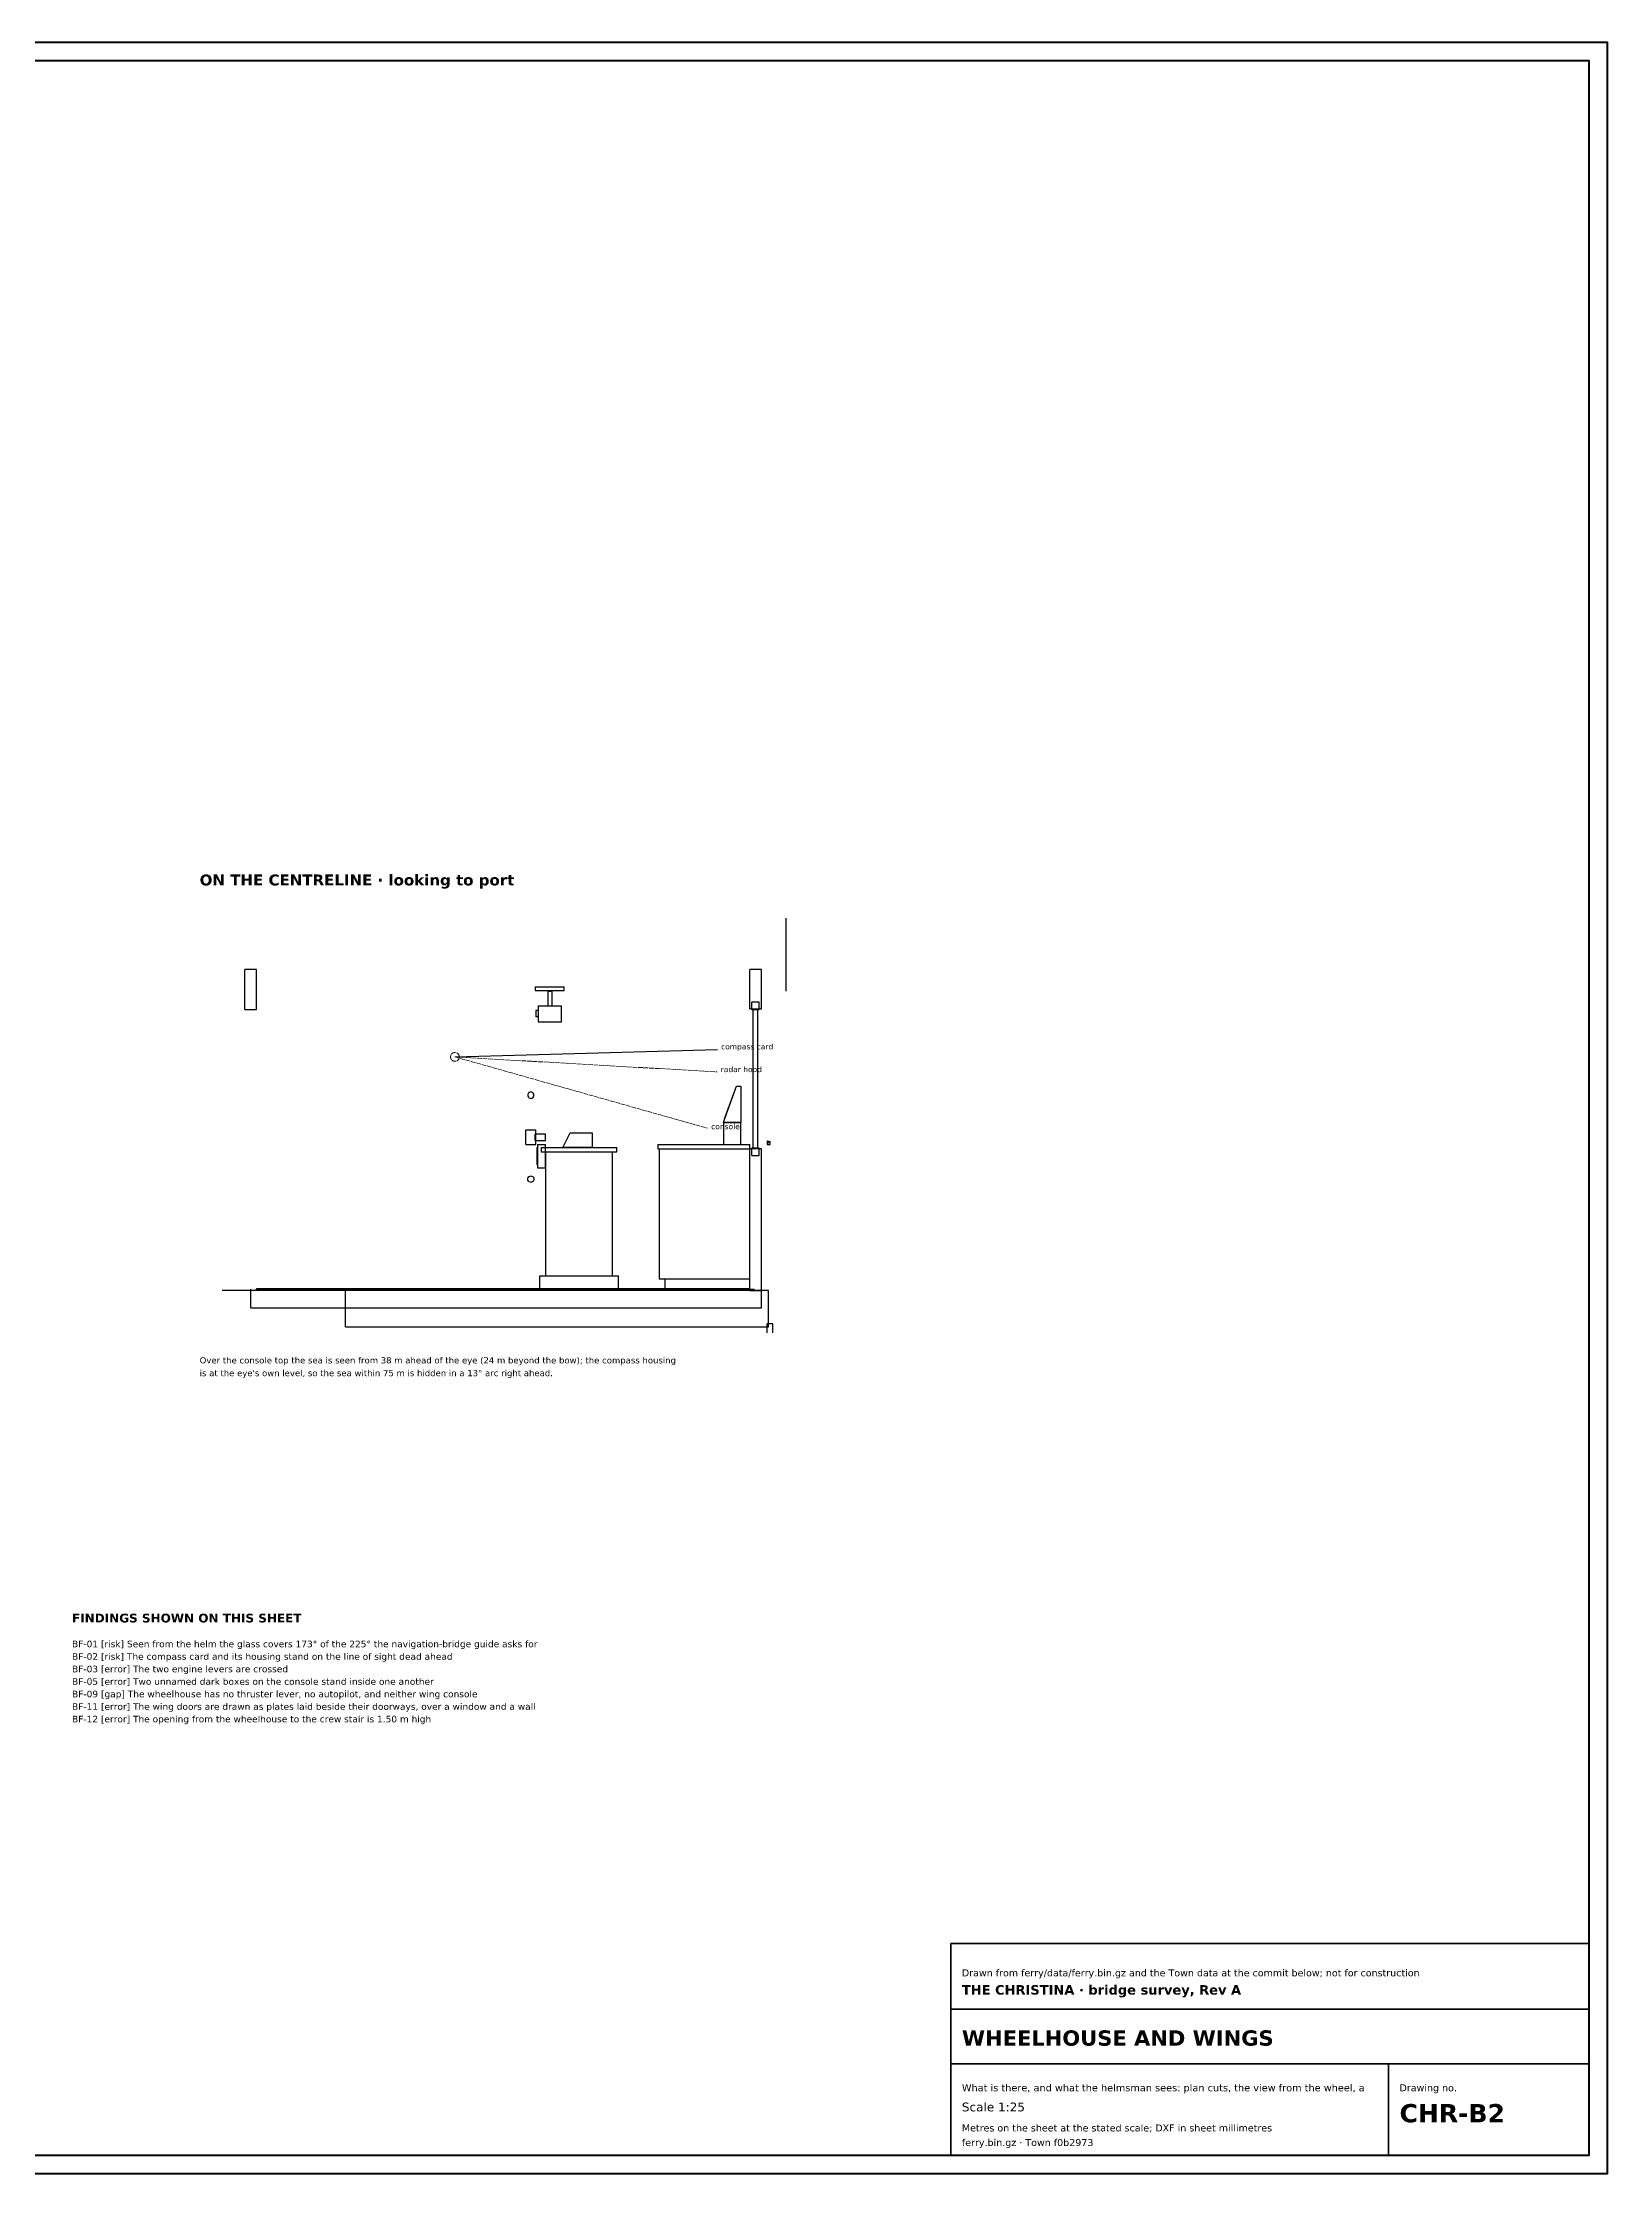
# Model space of a CAD drawing. Header units: millimetres. Extents: x 5 to 836, y 5 to 589.
# Drawn here: x 407 to 836, y 5 to 589 of the extents above; entities that cross this region are included whole.
import ezdxf

# ---------------------------------------------------------------- set-up
doc = ezdxf.new("R2010")
doc.units = ezdxf.units.MM
doc.linetypes.add('DASHED', pattern=[1.524, 1.27, -0.254])
for name, color, linetype, lineweight in [('CUT', 7, 'CONTINUOUS', 25), ('FRAME', 7, 'CONTINUOUS', 50), ('TEXT', 7, 'CONTINUOUS', 18), ('TITLE', 7, 'CONTINUOUS', 35)]:
    doc.layers.add(name, color=color, linetype=linetype, lineweight=lineweight)
doc.layers.add('FIND', color=1, linetype='CONTINUOUS', lineweight=25, true_color=0xc80000)
doc.layers.add('SIGHT', color=30, linetype='DASHED', lineweight=18, true_color=0xd76900)
doc.styles.add('SANS', font='DejaVuSans.ttf')
doc.styles.add('SANSB', font='DejaVuSans-Bold.ttf')

msp = doc.modelspace()

# ---------------------------------------------------------------- linework, layer by layer
at = {"layer": 'CUT'}
for p, q in [((610.8, 339.2), (610.8, 349)), ((610.8, 329), (610.8, 339.2)), ((463.93, 335), (462.4, 335)), ((462.4, 329.21), (462.4, 335)), ((465.61, 335), (463.93, 335)), ((465.61, 329.75), (465.61, 335)), ((602.35, 335), (600.81, 335)), ((600.81, 329.37), (600.81, 335)), ((604.01, 335), (602.35, 335)), ((604.01, 329.78), (604.01, 335)), ((462.4, 323.96), (462.4, 329.21)), ((465.61, 323.96), (465.61, 329.75)), ((542.01, 330.2), (542.01, 329.79)), ((542.01, 330.2), (545.27, 330.2)), ((542.01, 329.79), (542.01, 329.2)), ((542.01, 329.2), (546.73, 329.2)), ((545.27, 330.2), (549.99, 330.2)), ((545.45, 329), (545.45, 327.59)), ((545.45, 329), (545.79, 329)), ((545.45, 327.59), (545.45, 325)), ((545.79, 329), (546.21, 329)), ((546.55, 329), (546.21, 329)), ((546.55, 329), (546.55, 326.4)), ((546.73, 329.2), (549.99, 329.2)), ((549.99, 329.79), (549.99, 330.2)), ((549.99, 329.2), (549.99, 329.79)), ((600.81, 324.16), (600.81, 329.37)), ((604.01, 324.16), (604.01, 329.78)), ((462.4, 323.96), (464.09, 323.96)), ((464.09, 323.96), (465.61, 323.96)), ((542.26, 323.68), (542.2, 323.68)), ((542.2, 323.68), (542.2, 323.6)), ((542.2, 323.6), (542.2, 323.08)), ((542.2, 323.08), (542.2, 322.71)), ((542.2, 322.71), (542.2, 322.3)), ((542.2, 322.3), (542.2, 321.95)), ((542.46, 321.95), (542.2, 321.95)), ((542.8, 323.68), (542.26, 323.68)), ((542.8, 321.95), (542.46, 321.95)), ((542.8, 325), (542.8, 323.35)), ((542.8, 325), (545.2, 325)), ((542.8, 323.68), (542.8, 323.6)), ((542.8, 323.6), (542.8, 323.08)), ((542.8, 323.35), (542.8, 320.6)), ((542.8, 323.08), (542.8, 322.71)), ((542.8, 322.71), (542.8, 322.3)), ((542.8, 321.95), (542.8, 322.3)), ((545.2, 325), (549.2, 325)), ((545.45, 325), (545.79, 325)), ((545.79, 325), (546.21, 325)), ((546.21, 325), (546.55, 325)), ((546.55, 326.4), (546.55, 325)), ((549.2, 323.35), (549.2, 325)), ((549.2, 320.6), (549.2, 323.35)), ((600.81, 324.16), (602.47, 324.16)), ((602.36, 326), (601.4, 326)), ((601.4, 324.96), (601.4, 326)), ((601.4, 323.99), (601.4, 324.96)), ((601.4, 323.99), (602.44, 323.99)), ((602.39, 323.99), (601.81, 323.99)), ((601.81, 304.27), (601.81, 323.99)), ((603.39, 326), (602.36, 326)), ((603.01, 323.99), (602.39, 323.99)), ((602.44, 323.99), (603.39, 323.99)), ((602.47, 324.16), (604.01, 324.16)), ((603.01, 305.72), (603.01, 323.99)), ((603.39, 325.03), (603.39, 326)), ((603.39, 323.99), (603.39, 325.03)), ((542.8, 320.6), (546.8, 320.6)), ((546.8, 320.6), (549.2, 320.6)), ((601.81, 286), (601.81, 304.27)), ((603.01, 286), (603.01, 305.72)), ((540.05, 300.91), (539.96, 300.78)), ((539.96, 300.78), (539.96, 300.41)), ((539.96, 300.41), (539.96, 300.24)), ((539.96, 300.24), (540.18, 299.94)), ((540.28, 301.22), (540.05, 300.91)), ((540.18, 299.94), (540.28, 299.8)), ((540.43, 301.27), (540.28, 301.22)), ((540.28, 299.8), (540.63, 299.68)), ((540.81, 301.39), (540.43, 301.27)), ((540.63, 299.68), (540.81, 299.63)), ((540.96, 301.34), (540.81, 301.39)), ((540.81, 299.63), (541.15, 299.74)), ((541.32, 301.22), (540.96, 301.34)), ((541.15, 299.74), (541.32, 299.8)), ((541.42, 301.09), (541.32, 301.22)), ((541.32, 299.8), (541.54, 300.1)), ((541.64, 300.78), (541.42, 301.09)), ((541.54, 300.1), (541.64, 300.24)), ((541.64, 300.61), (541.64, 300.78)), ((541.64, 300.24), (541.64, 300.61)), ((593.91, 294.03), (596.54, 301.28)), ((594.03, 294.16), (597.24, 303)), ((596.54, 301.28), (596.81, 302.02)), ((597.24, 303), (597.37, 303)), ((597.37, 303), (598.39, 303)), ((598.39, 303), (598.39, 301.84)), ((598.39, 301.84), (598.39, 293)), ((593.61, 293), (594.03, 294.16)), ((597.84, 293), (593.61, 293)), ((593.61, 293), (593.61, 291.2)), ((593.61, 293), (595.04, 293)), ((595.04, 293), (598.39, 293)), ((598.39, 293), (597.84, 293)), ((598.39, 291.2), (598.39, 293)), ((539.4, 291.05), (539.55, 291.05)), ((539.4, 291.05), (539.4, 290.93)), ((539.4, 289.8), (539.4, 290.93)), ((539.4, 289.33), (539.4, 289.8)), ((539.4, 289), (539.4, 289.33)), ((539.4, 288.67), (539.4, 289)), ((539.4, 288.2), (539.4, 288.67)), ((539.4, 287.08), (539.4, 288.2)), ((539.4, 286.96), (539.4, 287.08)), ((539.4, 286.96), (542.05, 286.96)), ((539.55, 291.05), (542.2, 291.05)), ((542.01, 289.88), (542.26, 289.88)), ((542.01, 289.88), (542.01, 289.8)), ((542.01, 289.21), (542.01, 289.8)), ((542.01, 288.79), (542.01, 289.21)), ((542.01, 288.2), (542.01, 288.79)), ((542.01, 288.12), (542.01, 288.2)), ((542.01, 288.12), (544.55, 288.12)), ((542.05, 286.96), (542.2, 286.96)), ((542.2, 290.93), (542.2, 291.05)), ((542.2, 289.8), (542.2, 290.93)), ((542.2, 289.33), (542.2, 289.8)), ((542.2, 289), (542.2, 289.33)), ((542.2, 288.67), (542.2, 289)), ((542.2, 288.2), (542.2, 288.67)), ((542.2, 287.08), (542.2, 288.2)), ((542.2, 286.96), (542.2, 287.08)), ((542.26, 289.88), (544.8, 289.88)), ((542.48, 286.2), (542.48, 283.32)), ((542.6, 287), (542.6, 284.33)), ((542.6, 287), (543.52, 287)), ((543.52, 287), (544.8, 287)), ((543.61, 286.2), (543.61, 285.64)), ((543.61, 286.2), (553.33, 286.2)), ((544.55, 288.12), (544.8, 288.12)), ((544.8, 289.8), (544.8, 289.88)), ((544.8, 289.21), (544.8, 289.8)), ((544.8, 288.79), (544.8, 289.21)), ((544.8, 288.2), (544.8, 288.79)), ((544.8, 288.12), (544.8, 288.2)), ((544.8, 284.33), (544.8, 287)), ((549.61, 286.2), (551.6, 290.2)), ((557.6, 286.2), (549.61, 286.2)), ((549.61, 286.2), (549.61, 286.2)), ((551.6, 290.2), (551.6, 290.2)), ((551.6, 290.2), (557.6, 290.2)), ((553.33, 286.2), (564.39, 286.2)), ((557.6, 290.2), (557.6, 290.2)), ((557.6, 290.2), (557.6, 286.2)), ((557.6, 286.2), (557.6, 286.2)), ((564.39, 285.64), (564.39, 286.2)), ((575.6, 287), (575.6, 286.41)), ((575.6, 287), (588.11, 287)), ((575.6, 286.41), (575.6, 285.8)), ((588.11, 287), (600.81, 287)), ((593.61, 291.2), (593.61, 287)), ((593.61, 287), (596.96, 287)), ((596.96, 287), (598.39, 287)), ((598.39, 287), (598.39, 291.2)), ((600.81, 286.41), (600.81, 287)), ((600.81, 285.8), (600.81, 286.41)), ((605.62, 287.76), (605.58, 287.67)), ((605.58, 287.67), (605.62, 287.59)), ((605.59, 287.8), (605.59, 287.37)), ((605.59, 287.8), (606.03, 287.8)), ((605.59, 287.37), (605.59, 287)), ((605.59, 287), (605.96, 287)), ((605.65, 287.84), (605.62, 287.76)), ((605.62, 287.59), (605.66, 287.5)), ((605.74, 287.88), (605.65, 287.84)), ((605.66, 287.5), (605.72, 287.47)), ((605.72, 287.47), (605.82, 287.43)), ((605.82, 287.91), (605.74, 287.88)), ((605.91, 287.87), (605.82, 287.91)), ((605.82, 287.43), (605.89, 287.46)), ((605.89, 287.46), (605.99, 287.5)), ((605.99, 287.84), (605.91, 287.87)), ((605.96, 287), (606.4, 287)), ((606.02, 287.75), (605.99, 287.84)), ((605.99, 287.5), (606.03, 287.57)), ((606.06, 287.67), (606.02, 287.75)), ((606.03, 287.8), (606.4, 287.8)), ((606.03, 287.57), (606.06, 287.67)), ((606.4, 287.37), (606.4, 287.8)), ((606.4, 287), (606.4, 287.37)), ((542.48, 283.32), (542.48, 281.4)), ((542.6, 284.33), (542.6, 280.6)), ((542.6, 280.6), (543.89, 280.6)), ((543.61, 285.64), (543.61, 285)), ((543.61, 285), (554.67, 285)), ((543.89, 280.6), (544.8, 280.6)), ((544.8, 285), (544.8, 269.21)), ((544.8, 285), (553.34, 285)), ((544.8, 280.6), (544.8, 284.33)), ((553.34, 285), (563.19, 285)), ((554.67, 285), (564.39, 285)), ((563.19, 269.21), (563.19, 285)), ((564.39, 285), (564.39, 285.64)), ((575.6, 285.8), (588.3, 285.8)), ((576.01, 285.8), (576.01, 268.13)), ((576.01, 285.8), (588.32, 285.8)), ((588.3, 285.8), (600.81, 285.8)), ((588.32, 285.8), (600.81, 285.8)), ((602.35, 285.84), (600.81, 285.84)), ((600.81, 265.69), (600.81, 285.84)), ((600.81, 268.13), (600.81, 285.8)), ((602.36, 286), (601.4, 286)), ((601.4, 284.96), (601.4, 286)), ((601.4, 284), (601.4, 284.96)), ((601.4, 284), (602.44, 284)), ((601.81, 286), (602.43, 286)), ((604.01, 285.84), (602.35, 285.84)), ((603.39, 286), (602.36, 286)), ((602.43, 286), (603.01, 286)), ((602.44, 284), (603.39, 284)), ((603.39, 285.04), (603.39, 286)), ((603.39, 284), (603.39, 285.04)), ((604.01, 267.16), (604.01, 285.84)), ((539.96, 277.76), (540.06, 277.91)), ((539.96, 277.39), (539.96, 277.76)), ((539.96, 277.21), (539.96, 277.39)), ((540.18, 276.91), (539.96, 277.21)), ((540.06, 277.91), (540.28, 278.2)), ((540.28, 276.77), (540.18, 276.91)), ((540.28, 278.2), (540.46, 278.26)), ((540.66, 276.66), (540.28, 276.77)), ((540.46, 278.26), (540.81, 278.37)), ((540.81, 276.61), (540.66, 276.66)), ((540.81, 278.37), (540.98, 278.31)), ((541.18, 276.73), (540.81, 276.61)), ((540.98, 278.31), (541.32, 278.2)), ((541.32, 276.77), (541.18, 276.73)), ((541.32, 278.2), (541.42, 278.06)), ((541.55, 277.09), (541.32, 276.77)), ((541.42, 278.06), (541.64, 277.76)), ((541.64, 277.21), (541.55, 277.09)), ((541.64, 277.76), (541.64, 277.6)), ((541.64, 277.6), (541.64, 277.21)), ((544.8, 269.21), (544.8, 251)), ((563.19, 251), (563.19, 269.21)), ((576.01, 268.13), (576.01, 250.2)), ((600.81, 250.2), (600.81, 268.13)), ((600.81, 247), (600.81, 265.69)), ((604.01, 247), (604.01, 267.16)), ((490, 247), (456.19, 247)), ((464.01, 247.23), (464.01, 247.32)), ((464.01, 247.12), (464.01, 247.23)), ((556.15, 247), (464.01, 247)), ((464.01, 245.36), (464.01, 247)), ((464.01, 242.21), (464.01, 245.36)), ((544.66, 247.48), (465.61, 247.48)), ((465.61, 247.39), (465.61, 247.48)), ((465.61, 247.28), (465.61, 247.39)), ((465.61, 247.28), (521.76, 247.28)), ((555.21, 247.24), (465.99, 247.24)), ((465.99, 247.17), (465.99, 247.24)), ((465.99, 247.03), (465.99, 247.17)), ((465.99, 247.03), (512.79, 247.03)), ((490, 240.84), (490, 247)), ((547.66, 247), (490, 247)), ((490, 241.97), (490, 247)), ((512.79, 247.03), (602, 247.03)), ((521.76, 247.28), (600.81, 247.28)), ((543.2, 251), (543.2, 249.31)), ((543.2, 251), (553.32, 251)), ((543.2, 249.31), (543.2, 247.4)), ((543.2, 247.4), (554.67, 247.4)), ((600.81, 247.48), (544.66, 247.48)), ((544.8, 251), (554.66, 251)), ((606, 247), (547.66, 247)), ((553.32, 251), (564.8, 251)), ((554.66, 251), (563.19, 251)), ((554.67, 247.4), (564.8, 247.4)), ((602, 247.24), (555.21, 247.24)), ((604.01, 247), (556.15, 247)), ((564.8, 249.31), (564.8, 251)), ((564.8, 247.4), (564.8, 249.31)), ((576.01, 250.2), (588.5, 250.2)), ((577.59, 250.2), (577.59, 248.81)), ((577.59, 250.2), (589.11, 250.2)), ((577.59, 248.81), (577.59, 247.4)), ((577.59, 247.4), (589.28, 247.4)), ((588.5, 250.2), (600.81, 250.2)), ((589.11, 250.2), (600.81, 250.2)), ((589.28, 247.4), (600.81, 247.4)), ((600.81, 248.81), (600.81, 250.2)), ((600.81, 247.4), (600.81, 248.81)), ((600.81, 247.36), (600.81, 247.48)), ((600.81, 247.28), (600.81, 247.36)), ((600.81, 247), (602.47, 247)), ((602, 247.11), (602, 247.24)), ((602, 247.03), (602, 247.11)), ((602.47, 247), (604.01, 247)), ((604.01, 243.85), (604.01, 247)), ((606, 242.03), (606, 247)), ((464.01, 242.21), (511.87, 242.21)), ((490, 237), (490, 241.97)), ((490, 237), (490, 240.84)), ((511.87, 242.21), (604.01, 242.21)), ((604.01, 242.21), (604.01, 243.85)), ((606, 237), (606, 242.03)), ((490, 237), (548.33, 237)), ((548.33, 237), (606, 237)), ((606.39, 237.8), (605.59, 237.8)), ((605.59, 235.39), (605.59, 237.8)), ((607.19, 237.8), (606.39, 237.8)), ((607.19, 235.42), (607.19, 237.8))]:
    msp.add_line(p, q, dxfattribs=at)
at = {"layer": 'FIND'}
msp.add_line((520, 311), (591.97, 313.06), dxfattribs=at)
at = {"layer": 'FRAME'}
for points in [[(5, 5), (836, 5), (836, 589), (5, 589)], [(10, 10), (831, 10), (831, 584), (10, 584)]]:
    msp.add_lwpolyline(points, close=True, dxfattribs=at)
at = {"layer": 'SIGHT'}
for q in [(591.88, 306.89), (589.29, 291.45)]:
    msp.add_line((520, 311), q, dxfattribs=at)
msp.add_circle((520, 311), 1.2, dxfattribs=at)
at = {"layer": 'TITLE'}
for p, q in [((656, 50), (831, 50)), ((656, 35), (831, 35)), ((776, 10), (776, 35))]:
    msp.add_line(p, q, dxfattribs=at)
msp.add_lwpolyline([(656, 10), (831, 10), (831, 68), (656, 68)], close=True, dxfattribs=at)

# ---------------------------------------------------------------- texts
at = {"layer": 'FIND', "style": 'SANS'}
for s, height, p in [('compass card', 1.5, (592.97, 313.08)), ('BF-01 [risk] Seen from the helm the glass covers 173° of the 225° the navigation-bridge guide asks for', 1.8, (415, 149.2)), ('BF-02 [risk] The compass card and its housing stand on the line of sight dead ahead', 1.8, (415, 145.77)), ('BF-03 [error] The two engine levers are crossed', 1.8, (415, 142.34)), ('BF-05 [error] Two unnamed dark boxes on the console stand inside one another', 1.8, (415, 138.91)), ('BF-09 [gap] The wheelhouse has no thruster lever, no autopilot, and neither wing console', 1.8, (415, 135.48)), ('BF-11 [error] The wing doors are drawn as plates laid beside their doorways, over a window and a wall', 1.8, (415, 132.05)), ('BF-12 [error] The opening from the wheelhouse to the crew stair is 1.50 m high', 1.8, (415, 128.62))]:
    msp.add_text(s, height=height, dxfattribs=at).set_placement(p)
at = {"layer": 'SIGHT', "style": 'SANS'}
for s, p in [('radar hood', (592.88, 306.84)), ('console', (590.26, 291.18))]:
    msp.add_text(s, height=1.5, dxfattribs=at).set_placement(p)
at = {"layer": 'TEXT'}
for s, height, style, p in [('ON THE CENTRELINE · looking to port', 3, 'SANSB', (450, 358)), ('Over the console top the sea is seen from 38 m ahead of the eye (24 m beyond the bow); the compass housing', 1.7, 'SANS', (450, 227)), ("is at the eye's own level, so the sea within 75 m is hidden in a 13° arc right ahead.", 1.7, 'SANS', (450, 223.5)), ('FINDINGS SHOWN ON THIS SHEET', 2.4, 'SANSB', (415, 156)), ('Drawn from ferry/data/ferry.bin.gz and the Town data at the commit below; not for construction', 1.9, 'SANS', (659, 59)), ('THE CHRISTINA · bridge survey, Rev A', 2.6, 'SANSB', (659, 54)), ('WHEELHOUSE AND WINGS', 4.2, 'SANSB', (659, 40)), ('What is there, and what the helmsman sees: plan cuts, the view from the wheel, a', 1.9444, 'SANS', (659, 27.5)), ('Drawing no.', 1.9, 'SANS', (779, 27.5)), ('Scale 1:25', 2.4, 'SANS', (659, 22)), ('CHR-B2', 5, 'SANSB', (779, 19)), ('Metres on the sheet at the stated scale; DXF in sheet millimetres', 1.9, 'SANS', (659, 16.5)), ('ferry.bin.gz · Town f0b2973', 1.9, 'SANS', (659, 12.5))]:
    msp.add_text(s, height=height, dxfattribs=dict(at, style=style)).set_placement(p)

doc.saveas('drawing.dxf')
